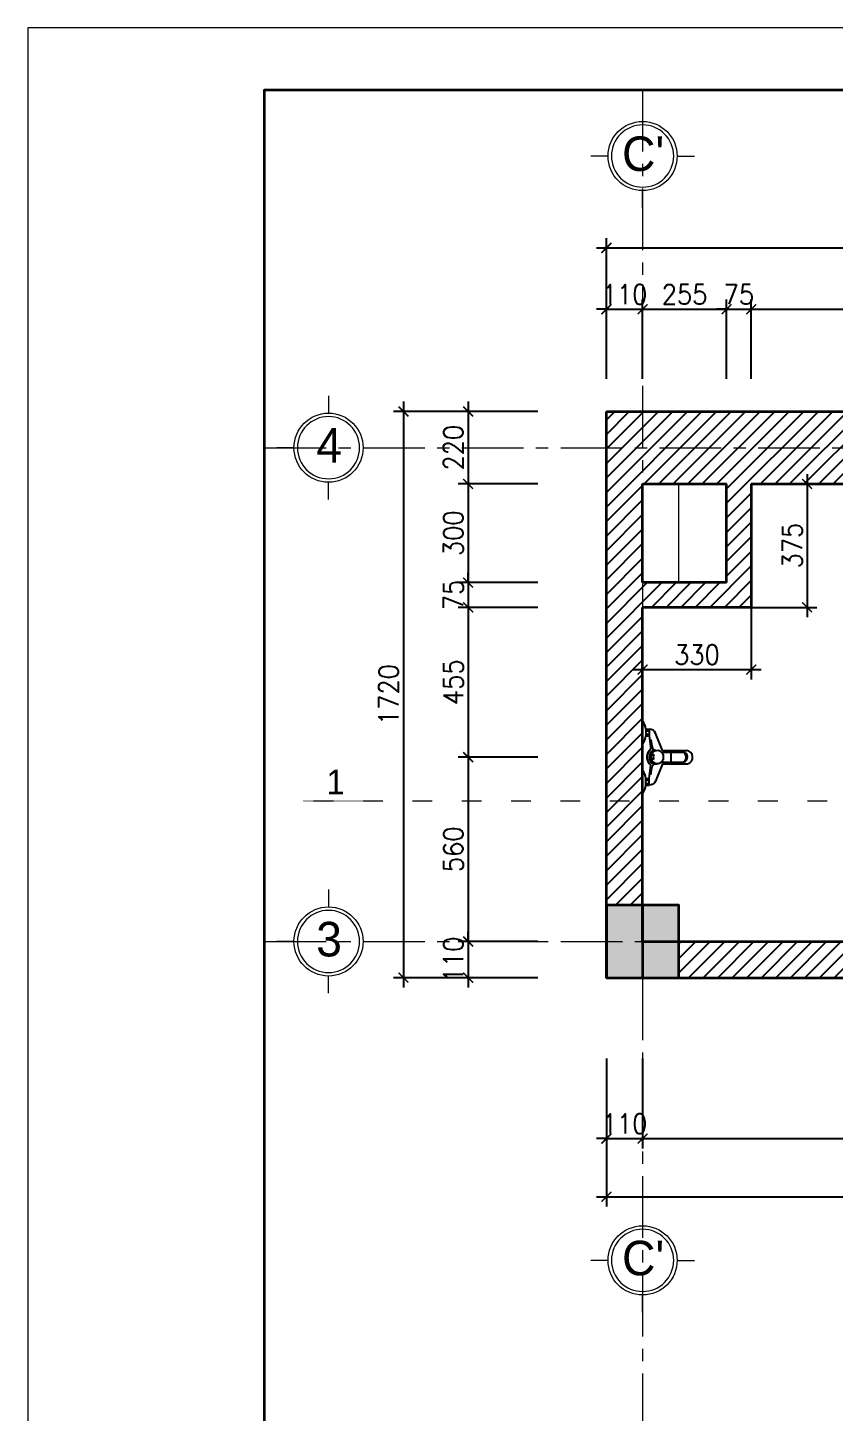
# Model space of a CAD drawing. Header units: millimetres. Extents: x -529782 to -142003, y -492574 to -273331.
# Drawn here: x -246548 to -244097, y -448529 to -444323 of the extents above; entities that cross this region are included whole.
import ezdxf
from ezdxf.enums import TextEntityAlignment as Align

# ---------------------------------------------------------------- set-up
doc = ezdxf.new("R2010")
doc.units = ezdxf.units.MM
doc.header["$LTSCALE"] = 500
doc.header["$MEASUREMENT"] = 0
doc.header["$PDMODE"] = 3
doc.linetypes.add('ACAD_ISO03W100', pattern=[30, 12, -18])
doc.linetypes.add('CENTER', pattern=[2, 1.25, -0.25, 0.25, -0.25])
doc.layers.get('0').update_dxf_attribs({"linetype": 'CONTINUOUS', "lineweight": 13})
doc.layers.get('Defpoints').update_dxf_attribs({"color": 255, "linetype": 'CONTINUOUS', "lineweight": 13})
for name, color, linetype, lineweight in [('1.cat 30', 30, 'CONTINUOUS', 35), ('1.cot', 2, 'CONTINUOUS', 35), ('2.thay 145', 145, 'CONTINUOUS', 18), ('3.manh 08', 8, 'CONTINUOUS', 9), ('7.tim 67', 67, 'CENTER', 9), ('9.text \xad white', 7, 'CONTINUOUS', 15), ('CA.dim 08', 251, 'CONTINUOUS', 13), ('CA.thay 145', 145, 'CONTINUOUS', 18), ('noithat', 15, 'CONTINUOUS', 9)]:
    doc.layers.add(name, color=color, linetype=linetype, lineweight=lineweight)
doc.layers.add('Furniture', color=155, linetype='CONTINUOUS')
doc.layers.add('HACH', color=250, linetype='CONTINUOUS')
doc.styles.add('CA.JSC1', font='')
doc.styles.get("Standard").update_dxf_attribs({"font": 'txt.shx', "width": 0.9})
doc.styles.add('VnAvantH', font='')
doc.styles.get('CA.JSC1').set_extended_font_data('.VnAvantH')
doc.styles.get('VnAvantH').set_extended_font_data('.VnAvantH')
doc.dimstyles.new('CA 30', dxfattribs={"dimscale": 0, "dimtxt": 60, "dimasz": 30, "dimexe": 30, "dimexo": 0, "dimgap": 15, "dimtad": 1, "dimdec": 0, "dimzin": 0, "dimdsep": 46, "dimtxsty": 'Standard', "dimblk": 'ARCHTICK', "dimcen": 0.09, "dimdle": 30, "dimclrd": 256, "dimclre": 256, "dimclrt": 7, "dimadec": 0, "dimazin": 0, "dimtfac": 1, "dimtdec": 0, "dimtix": 1, "dimtmove": 2, "dimatfit": 3, "dimldrblk": 'DOT', "dimfxl": 1, "dimtolj": 1, "dimtzin": 0, "dimarcsym": 0})
pattern_1 = [(45, (-73966.3286191558, -65519.82577009278), (-22.09708691207961, 22.09708691207961), [])]

# ---------------------------------------------------------------- blocks, each defined once
blk = doc.blocks.new('A$C74453D6C')
at = {"layer": 'Furniture'}
for p, q in [((90.00004055414684, 59.99998792131373), (90.00004055414684, 133.3727891468952)), ((130.0000405541468, 59.99998792131373), (130.0000405541468, 136.5645039243973)), ((95.00004055414684, 57.55009246669215), (95.00004055413956, 122.520982168644)), ((95.11470012660357, 86.01529364433372), (125.122548461306, 86.01529364433372)), ((125.0000405541468, 57.55009246669943), (125.0000405541468, 124.236653910637)), ((101.9408958789099, 62.71628759763553), (118.0591852293765, 62.71628759763553)), ((25.00004055414684, 19.99998792131373), (45.00004055414684, 19.99998792131373)), ((25.00004055414684, 9.999987921313732), (25.00004055414684, 19.99998792131373)), ((25.00004055414684, 9.999987921313732), (45.00004055414684, 9.999987921313732)), ((30.00004055414684, 9.999987921313732), (30.00004055414684, 19.99998792131373)), ((40.00004055414684, 9.999987921321008), (40.00004055415411, 19.99998792131373)), ((45.00004055415411, 19.99998792131373), (85.2706697194335, 25.17879571032245)), ((45.00004055414684, 9.999987921313732), (45.00004055415411, 19.99998792131373)), ((175.0000405541396, 19.99998792131373), (134.7294113888602, 25.17879571032245)), ((195.0000405541468, 19.99998792131373), (175.0000405541468, 19.99998792131373)), ((175.0000405541468, 9.999987921313732), (175.0000405541396, 19.99998792131373)), ((195.0000405541468, 9.999987921313732), (175.0000405541468, 9.999987921313732)), ((180.0000405541468, 9.999987921321008), (180.0000405541396, 19.99998792131373)), ((190.0000405541468, 9.999987921313732), (190.0000405541468, 19.99998792131373)), ((195.0000405541468, 9.999987921313732), (195.0000405541468, 19.99998792131373)), ((4.055413592141122e-05, -1.207867899211124e-05), (220.0000405541359, -1.207867899211124e-05))]:
    blk.add_line(p, q, dxfattribs=at)
for points in [[(90.00004055414684, 59.99998792131373), (37.30134187035947, 39.29688557474583, 0.3252642360319261), (25.00004055414684, 19.99998792131373, -1.548050645562933)], [(56.5251327026017, 25.24673331608938), (76.8877200070965, 28.10110671093571, 0.2006331427512579), (88.31913278787033, 34.88027260484523), (90.10549242389607, 43.08674152079038)], [(163.474948405692, 25.24673331608938), (143.1123611011972, 28.10110671093571, -0.2006331427512579), (131.6809483204233, 34.88027260484523), (129.8945886843976, 43.08674152079038)], [(130.0000405541468, 59.99998792131373), (182.6987392379342, 39.29688557474583, -0.3252642360319261), (195.0000405541468, 19.99998792131373, 1.548050645562933)]]:
    blk.add_lwpolyline(points, format="xyb", dxfattribs=at)
for points in [[(102.6087625633481, 31.31236402360082), (105.8239188685511, 31.31236402360082), (105.8239188685511, 34.16673741844716), (102.6087625633481, 34.16673741844716)], [(111.8968763975972, 31.31236402360082), (115.1120327028002, 31.31236402360082), (115.1120327028002, 34.16673741844716), (111.8968763975972, 34.16673741844716)]]:
    blk.add_lwpolyline(points, close=True, dxfattribs=at)
for centre, radius, start, end in [((110.2635287735393, 131.6664940844057), 20.33520094954251, 13.93751671155681, 175.1867409463144), ((110.1156574555644, 121.3571568103944), 15.1603550016278, 10.94904892019507, 175.5972039167274), ((110.443214400846, 115.6295411371539), 16.91104899025838, 30.59483760564591, 155.9514152310126), ((110.0000405541359, 44.64304854050715), 19.78867814970727, 114.0328522402732, 65.96714775972676), ((33.30998220064066, -47.02486619494448), 57.62715607375797, 98.29106195623102, 125.3117570166111), ((36.69009890763118, -47.02486619494448), 57.62715607375797, 54.68824298338892, 81.70893804376897), ((110.0000405541359, 44.27243831817032), 31.24274267596707, 217.6718688675373, 309.0224938748531), ((110.0000405541359, 44.64304854050715), 24.78867814970727, 205.4382988911245, 334.561701109831), ((110.0000405541359, 44.27243831817032), 31.24274267596707, 230.977506125147, 322.3281311324627), ((183.3099822006407, -47.02486619494448), 57.62715607375797, 98.29106195623102, 125.3117570166111), ((186.6900989076312, -47.02486619494448), 57.62715607375797, 54.68824298338892, 81.70893804376897)]:
    blk.add_arc(centre, radius, start, end, dxfattribs=at)
blk = doc.blocks.new('khung co loan')
at = {"layer": '1.cat 30'}
blk.add_lwpolyline([(1158.281703106128, -14553.47590842255), (1158.281703106128, -303.4759079545038), (20658.28170374641, -303.4759079545038), (20658.28170374641, -14553.47590842255)], close=True, dxfattribs=at)
at = {"layer": '3.manh 08'}
blk.add_lwpolyline([(0, -14850.00000048772), (21000.00000000023, -14850.00000048772), (21000.00000000023, -4.877219907939434e-07), (0, -4.877219907939434e-07)], close=True, dxfattribs=at)
blk = doc.blocks.new('A$C41BA5761')
at = {"layer": '2.thay 145'}
blk.add_lwpolyline([(839.9994073519047, 524.9998310285737, -3898660.642287513), (839.9994073521084, 525.0001542164828, 1.154242490888426e-06), (839.9994073524431, 524.9999926225864, 1.154242490888426e-06)], format="xyb", dxfattribs=at)
at = {"layer": '3.manh 08'}
for p, q in [((524.9994049160159, 1050.000159478077), (524.9994049160159, 875.0001713204256)), ((174.9994048396911, 525.0001523148676), (-0.000583361616008915, 525.0001523148676)), ((874.9994049923262, 525.0001523148676), (1049.999393193633, 525.0001523148676)), ((524.9994049160159, 0.0001831847475841641), (524.9994049160159, 175.000171342399))]:
    blk.add_line(p, q, dxfattribs=at)
blk.add_arc((524.9994049160159, 525.0001713313977), 349.9999999890093, 359.9999968883953, 359.9999381014106, dxfattribs=at)
blk = doc.blocks.new('_ArchTick')
at = {"color": 1, "linetype": 'ByBlock', "const_width": 0.150000081}
blk.add_lwpolyline([(-0.5000002699998731, -0.5000002699998731), (0.5000002699998731, 0.5000002699998731)], dxfattribs=at)
blk = doc.blocks.new('*D678')
at = {"layer": 'CA.dim 08', "lineweight": -2, "transparency": 16777216}
for p, q in [((-244789.7731359588, -445178.4578461078), (-244819.7731359588, -445178.4578461078)), ((-244789.7731359588, -445389.4751542008), (-244789.7731359588, -445148.4578461078)), ((-244789.7731359588, -445178.4578461078), (-244679.7731359588, -445178.4578461078)), ((-244679.7731359588, -445389.4751542008), (-244679.7731359588, -445148.4578461078)), ((-244679.7731359588, -445178.4578461078), (-244649.7731359588, -445178.4578461078))]:
    blk.add_line(p, q, dxfattribs=at)
at = {"layer": 'Defpoints', "color": 0, "transparency": 16777216}
for p in [(-244679.7731359588, -445178.4578461078), (-244789.7731359588, -445389.4751542008), (-244679.7731359588, -445389.4751542008)]:
    blk.add_point(p, dxfattribs=at)
at = {"layer": 'CA.dim 08', "lineweight": -2, "transparency": 16777216, "xscale": 30, "yscale": 30, "zscale": 30}
blk.add_blockref('_ArchTick', (-244789.7731359588, -445178.4578461078), dxfattribs=at)
at = {"layer": 'CA.dim 08', "lineweight": -2, "transparency": 16777216, "xscale": 30, "yscale": 30, "zscale": 30, "rotation": 180}
blk.add_blockref('_ArchTick', (-244679.7731359588, -445178.4578461078), dxfattribs=at)
at = {"layer": 'CA.dim 08', "color": 7, "transparency": 16777216, "insert": (-244734.7731359588, -445133.4578461078), "char_height": 60, "attachment_point": 5}
blk.add_mtext('\\A1;110', dxfattribs=at)
blk = doc.blocks.new('_DOT')
at = {"color": 1, "linetype": 'ByBlock'}
blk.add_line((-0.5, 0), (-1, 0), dxfattribs=at)
at = {"color": 1, "linetype": 'ByBlock', "const_width": 0.5}
blk.add_lwpolyline([(-0.25, 0, 1), (0.25, 0, 1)], format="xyb", close=True, dxfattribs=at)
blk = doc.blocks.new('*D679')
at = {"layer": 'CA.dim 08', "lineweight": -2, "transparency": 16777216}
for p, q in [((-244709.7731359588, -445178.4578461078), (-244394.7731359588, -445178.4578461078)), ((-244679.7731359588, -445389.4751542008), (-244679.7731359588, -445148.4578461078)), ((-244424.7731359588, -445389.4751542008), (-244424.7731359588, -445148.4578461078))]:
    blk.add_line(p, q, dxfattribs=at)
at = {"layer": 'Defpoints', "color": 0, "transparency": 16777216}
for p in [(-244424.7731359588, -445178.4578461078), (-244679.7731359588, -445389.4751542008), (-244424.7731359588, -445389.4751542008)]:
    blk.add_point(p, dxfattribs=at)
at = {"layer": 'CA.dim 08', "lineweight": -2, "transparency": 16777216, "xscale": 30, "yscale": 30, "zscale": 30, "rotation": 180}
blk.add_blockref('_ArchTick', (-244679.7731359588, -445178.4578461078), dxfattribs=at)
at = {"layer": 'CA.dim 08', "lineweight": -2, "transparency": 16777216, "xscale": 30, "yscale": 30, "zscale": 30}
blk.add_blockref('_ArchTick', (-244424.7731359588, -445178.4578461078), dxfattribs=at)
at = {"layer": 'CA.dim 08', "color": 7, "transparency": 16777216, "insert": (-244552.2731359588, -445133.4578461078), "char_height": 60, "attachment_point": 5}
blk.add_mtext('\\A1;255', dxfattribs=at)
blk = doc.blocks.new('*D680')
at = {"layer": 'CA.dim 08', "lineweight": -2, "transparency": 16777216}
for p, q in [((-244424.7731359588, -445178.4578461078), (-244454.7731359588, -445178.4578461078)), ((-244424.7731359588, -445389.4751542008), (-244424.7731359588, -445148.4578461078)), ((-244424.7731359588, -445178.4578461078), (-244349.7731359588, -445178.4578461078)), ((-244349.7731359588, -445389.4751542008), (-244349.7731359588, -445148.4578461078)), ((-244349.7731359588, -445178.4578461078), (-244319.7731359588, -445178.4578461078))]:
    blk.add_line(p, q, dxfattribs=at)
at = {"layer": 'Defpoints', "color": 0, "transparency": 16777216}
for p in [(-244349.7731359588, -445178.4578461078), (-244424.7731359588, -445389.4751542008), (-244349.7731359588, -445389.4751542008)]:
    blk.add_point(p, dxfattribs=at)
at = {"layer": 'CA.dim 08', "lineweight": -2, "transparency": 16777216, "xscale": 30, "yscale": 30, "zscale": 30}
blk.add_blockref('_ArchTick', (-244424.7731359588, -445178.4578461078), dxfattribs=at)
at = {"layer": 'CA.dim 08', "lineweight": -2, "transparency": 16777216, "xscale": 30, "yscale": 30, "zscale": 30, "rotation": 180}
blk.add_blockref('_ArchTick', (-244349.7731359588, -445178.4578461078), dxfattribs=at)
at = {"layer": 'CA.dim 08', "color": 7, "transparency": 16777216, "insert": (-244387.2731359588, -445133.4578461078), "char_height": 60, "attachment_point": 5}
blk.add_mtext('\\A1;75', dxfattribs=at)
blk = doc.blocks.new('*D681')
at = {"layer": 'CA.dim 08', "lineweight": -2, "transparency": 16777216}
for p, q in [((-244379.7731359588, -445178.4578461078), (-243549.7731359588, -445178.4578461078)), ((-244349.7731359588, -445389.4751542008), (-244349.7731359588, -445148.4578461078)), ((-243579.7731359588, -445389.4751542008), (-243579.7731359588, -445148.4578461078))]:
    blk.add_line(p, q, dxfattribs=at)
at = {"layer": 'Defpoints', "color": 0, "transparency": 16777216}
for p in [(-243579.7731359588, -445178.4578461078), (-244349.7731359588, -445389.4751542008), (-243579.7731359588, -445389.4751542008)]:
    blk.add_point(p, dxfattribs=at)
at = {"layer": 'CA.dim 08', "lineweight": -2, "transparency": 16777216, "xscale": 30, "yscale": 30, "zscale": 30, "rotation": 180}
blk.add_blockref('_ArchTick', (-244349.7731359588, -445178.4578461078), dxfattribs=at)
at = {"layer": 'CA.dim 08', "lineweight": -2, "transparency": 16777216, "xscale": 30, "yscale": 30, "zscale": 30}
blk.add_blockref('_ArchTick', (-243579.7731359588, -445178.4578461078), dxfattribs=at)
at = {"layer": 'CA.dim 08', "color": 7, "transparency": 16777216, "insert": (-243964.7731359588, -445133.4578461078), "char_height": 60, "attachment_point": 5}
blk.add_mtext('\\A1;770', dxfattribs=at)
blk = doc.blocks.new('*D687')
at = {"layer": 'CA.dim 08', "lineweight": -2, "transparency": 16777216}
for p, q in [((-245209.8682476968, -445459.0425748248), (-245209.8682476968, -445739.0425748248)), ((-244998.4958265357, -445489.0425748248), (-245239.8682476968, -445489.0425748248)), ((-244998.4958265357, -445709.0425748248), (-245239.8682476968, -445709.0425748248))]:
    blk.add_line(p, q, dxfattribs=at)
at = {"layer": 'Defpoints', "color": 0, "transparency": 16777216}
for p in [(-244998.4958265357, -445489.0425748248), (-245209.8682476968, -445709.0425748248), (-244998.4958265357, -445709.0425748248)]:
    blk.add_point(p, dxfattribs=at)
at = {"layer": 'CA.dim 08', "lineweight": -2, "transparency": 16777216, "xscale": 30, "yscale": 30, "zscale": 30}
for p, rotation in [((-245209.8682476968, -445489.0425748248), 90), ((-245209.8682476968, -445709.0425748248), 270)]:
    blk.add_blockref('_ArchTick', p, dxfattribs=dict(at, rotation=rotation))
at = {"layer": 'CA.dim 08', "color": 7, "transparency": 16777216, "insert": (-245254.8682476968, -445599.0425748246), "char_height": 60, "attachment_point": 5, "rotation": 90}
blk.add_mtext('\\A1;220', dxfattribs=at)
blk = doc.blocks.new('*D688')
at = {"layer": 'CA.dim 08', "lineweight": -2, "transparency": 16777216}
for p, q in [((-245209.8682476968, -445679.0425748248), (-245209.8682476968, -446039.0425748248)), ((-244998.4958265357, -445709.0425748248), (-245239.8682476968, -445709.0425748248)), ((-244998.4958265357, -446009.0425748248), (-245239.8682476968, -446009.0425748248))]:
    blk.add_line(p, q, dxfattribs=at)
at = {"layer": 'Defpoints', "color": 0, "transparency": 16777216}
for p in [(-244998.4958265357, -445709.0425748248), (-245209.8682476968, -446009.0425748248), (-244998.4958265357, -446009.0425748248)]:
    blk.add_point(p, dxfattribs=at)
at = {"layer": 'CA.dim 08', "lineweight": -2, "transparency": 16777216, "xscale": 30, "yscale": 30, "zscale": 30}
for p, rotation in [((-245209.8682476968, -445709.0425748248), 90), ((-245209.8682476968, -446009.0425748248), 270)]:
    blk.add_blockref('_ArchTick', p, dxfattribs=dict(at, rotation=rotation))
at = {"layer": 'CA.dim 08', "color": 7, "transparency": 16777216, "insert": (-245254.8682476968, -445859.0425748246), "char_height": 60, "attachment_point": 5, "rotation": 90}
blk.add_mtext('\\A1;300', dxfattribs=at)
blk = doc.blocks.new('*D689')
at = {"layer": 'CA.dim 08', "lineweight": -2, "transparency": 16777216}
for p, q in [((-245209.8682476968, -446009.0425748248), (-245209.8682476968, -445979.0425748248)), ((-244998.4958265357, -446009.0425748248), (-245239.8682476968, -446009.0425748248)), ((-245209.8682476968, -446009.0425748248), (-245209.8682476968, -446084.0425748248)), ((-244998.4958265357, -446084.0425748248), (-245239.8682476968, -446084.0425748248)), ((-245209.8682476968, -446084.0425748248), (-245209.8682476968, -446114.0425748248))]:
    blk.add_line(p, q, dxfattribs=at)
at = {"layer": 'Defpoints', "color": 0, "transparency": 16777216}
for p in [(-244998.4958265357, -446009.0425748248), (-245209.8682476968, -446084.0425748248), (-244998.4958265357, -446084.0425748248)]:
    blk.add_point(p, dxfattribs=at)
at = {"layer": 'CA.dim 08', "lineweight": -2, "transparency": 16777216, "xscale": 30, "yscale": 30, "zscale": 30}
for p, rotation in [((-245209.8682476968, -446009.0425748248), 270), ((-245209.8682476968, -446084.0425748248), 90)]:
    blk.add_blockref('_ArchTick', p, dxfattribs=dict(at, rotation=rotation))
at = {"layer": 'CA.dim 08', "color": 7, "transparency": 16777216, "insert": (-245254.8682476968, -446046.5425748246), "char_height": 60, "attachment_point": 5, "rotation": 90}
blk.add_mtext('\\A1;75', dxfattribs=at)
blk = doc.blocks.new('*D690')
at = {"layer": 'CA.dim 08', "lineweight": -2, "transparency": 16777216}
for p, q in [((-245209.8682476968, -446054.0425748248), (-245209.8682476968, -446569.0425748255)), ((-244998.4958265357, -446084.0425748248), (-245239.8682476968, -446084.0425748248)), ((-244998.4958265357, -446539.0425748255), (-245239.8682476968, -446539.0425748255))]:
    blk.add_line(p, q, dxfattribs=at)
at = {"layer": 'Defpoints', "color": 0, "transparency": 16777216}
for p in [(-244998.4958265357, -446084.0425748248), (-245209.8682476968, -446539.0425748255), (-244998.4958265357, -446539.0425748255)]:
    blk.add_point(p, dxfattribs=at)
at = {"layer": 'CA.dim 08', "lineweight": -2, "transparency": 16777216, "xscale": 30, "yscale": 30, "zscale": 30}
for p, rotation in [((-245209.8682476968, -446084.0425748248), 90), ((-245209.8682476968, -446539.0425748255), 270)]:
    blk.add_blockref('_ArchTick', p, dxfattribs=dict(at, rotation=rotation))
at = {"layer": 'CA.dim 08', "color": 7, "transparency": 16777216, "insert": (-245254.8682476968, -446311.5425748249), "char_height": 60, "attachment_point": 5, "rotation": 90}
blk.add_mtext('\\A1;455', dxfattribs=at)
blk = doc.blocks.new('*D691')
at = {"layer": 'CA.dim 08', "lineweight": -2, "transparency": 16777216}
for p, q in [((-245209.8682476968, -446509.0425748255), (-245209.8682476968, -447129.0425748248)), ((-244998.4958265357, -446539.0425748255), (-245239.8682476968, -446539.0425748255)), ((-244998.4958265357, -447099.0425748248), (-245239.8682476968, -447099.0425748248))]:
    blk.add_line(p, q, dxfattribs=at)
at = {"layer": 'Defpoints', "color": 0, "transparency": 16777216}
for p in [(-244998.4958265357, -446539.0425748255), (-245209.8682476968, -447099.0425748248), (-244998.4958265357, -447099.0425748248)]:
    blk.add_point(p, dxfattribs=at)
at = {"layer": 'CA.dim 08', "lineweight": -2, "transparency": 16777216, "xscale": 30, "yscale": 30, "zscale": 30}
for p, rotation in [((-245209.8682476968, -446539.0425748255), 90), ((-245209.8682476968, -447099.0425748248), 270)]:
    blk.add_blockref('_ArchTick', p, dxfattribs=dict(at, rotation=rotation))
at = {"layer": 'CA.dim 08', "color": 7, "transparency": 16777216, "insert": (-245254.8682476968, -446819.0425748249), "char_height": 60, "attachment_point": 5, "rotation": 90}
blk.add_mtext('\\A1;560', dxfattribs=at)
blk = doc.blocks.new('*D692')
at = {"layer": 'CA.dim 08', "lineweight": -2, "transparency": 16777216}
for p, q in [((-245209.8682476968, -447099.0425748248), (-245209.8682476968, -447069.0425748248)), ((-244998.4958265357, -447099.0425748248), (-245239.8682476968, -447099.0425748248)), ((-245209.8682476968, -447099.0425748248), (-245209.8682476968, -447209.0425748248)), ((-244998.4958265357, -447209.0425748248), (-245239.8682476968, -447209.0425748248)), ((-245209.8682476968, -447209.0425748248), (-245209.8682476968, -447239.0425748248))]:
    blk.add_line(p, q, dxfattribs=at)
at = {"layer": 'Defpoints', "color": 0, "transparency": 16777216}
for p in [(-244998.4958265357, -447099.0425748248), (-245209.8682476968, -447209.0425748248), (-244998.4958265357, -447209.0425748248)]:
    blk.add_point(p, dxfattribs=at)
at = {"layer": 'CA.dim 08', "lineweight": -2, "transparency": 16777216, "xscale": 30, "yscale": 30, "zscale": 30}
for p, rotation in [((-245209.8682476968, -447099.0425748248), 270), ((-245209.8682476968, -447209.0425748248), 90)]:
    blk.add_blockref('_ArchTick', p, dxfattribs=dict(at, rotation=rotation))
at = {"layer": 'CA.dim 08', "color": 7, "transparency": 16777216, "insert": (-245254.8682476968, -447154.0425748246), "char_height": 60, "attachment_point": 5, "rotation": 90}
blk.add_mtext('\\A1;110', dxfattribs=at)
blk = doc.blocks.new('*D693')
at = {"layer": 'CA.dim 08', "lineweight": -2, "transparency": 16777216}
for p, q in [((-245406.4147832916, -445459.0425748248), (-245406.4147832916, -447239.0425748248)), ((-244998.4958265357, -445489.0425748248), (-245436.4147832916, -445489.0425748248)), ((-244998.4958265357, -447209.0425748248), (-245436.4147832916, -447209.0425748248))]:
    blk.add_line(p, q, dxfattribs=at)
at = {"layer": 'Defpoints', "color": 0, "transparency": 16777216}
for p in [(-244998.4958265357, -445489.0425748248), (-245406.4147832916, -447209.0425748248), (-244998.4958265357, -447209.0425748248)]:
    blk.add_point(p, dxfattribs=at)
at = {"layer": 'CA.dim 08', "lineweight": -2, "transparency": 16777216, "xscale": 30, "yscale": 30, "zscale": 30}
for p, rotation in [((-245406.4147832916, -445489.0425748248), 90), ((-245406.4147832916, -447209.0425748248), 270)]:
    blk.add_blockref('_ArchTick', p, dxfattribs=dict(at, rotation=rotation))
at = {"layer": 'CA.dim 08', "color": 7, "transparency": 16777216, "insert": (-245451.4147832917, -446349.0425748246), "char_height": 60, "attachment_point": 5, "rotation": 90}
blk.add_mtext('\\A1;1720', dxfattribs=at)
blk = doc.blocks.new('*D694')
at = {"layer": 'CA.dim 08', "lineweight": -2, "transparency": 16777216}
for p, q in [((-244789.7731359588, -447455.0453740696), (-244789.7731359588, -447727.7751156164)), ((-244679.7731359588, -447455.0453740696), (-244679.7731359588, -447727.7751156164)), ((-244789.7731359588, -447697.7751156164), (-244819.7731359588, -447697.7751156164)), ((-244789.7731359588, -447697.7751156164), (-244679.7731359588, -447697.7751156164)), ((-244679.7731359588, -447697.7751156164), (-244649.7731359588, -447697.7751156164))]:
    blk.add_line(p, q, dxfattribs=at)
at = {"layer": 'Defpoints', "color": 0, "transparency": 16777216}
for p in [(-244789.7731359588, -447455.0453740696), (-244679.7731359588, -447455.0453740696), (-244679.7731359588, -447697.7751156164)]:
    blk.add_point(p, dxfattribs=at)
at = {"layer": 'CA.dim 08', "lineweight": -2, "transparency": 16777216, "xscale": 30, "yscale": 30, "zscale": 30}
blk.add_blockref('_ArchTick', (-244789.7731359588, -447697.7751156164), dxfattribs=at)
at = {"layer": 'CA.dim 08', "lineweight": -2, "transparency": 16777216, "xscale": 30, "yscale": 30, "zscale": 30, "rotation": 180}
blk.add_blockref('_ArchTick', (-244679.7731359588, -447697.7751156164), dxfattribs=at)
at = {"layer": 'CA.dim 08', "color": 7, "transparency": 16777216, "insert": (-244734.7731359588, -447652.7751156164), "char_height": 60, "attachment_point": 5}
blk.add_mtext('\\A1;110', dxfattribs=at)
blk = doc.blocks.new('*D695')
at = {"layer": 'CA.dim 08', "lineweight": -2, "transparency": 16777216}
for p, q in [((-244679.7731359588, -447455.0453740696), (-244679.7731359588, -447727.7751156164)), ((-242559.7731359588, -447455.0453740696), (-242559.7731359588, -447727.7751156164)), ((-244709.7731359588, -447697.7751156164), (-242529.7731359588, -447697.7751156164))]:
    blk.add_line(p, q, dxfattribs=at)
at = {"layer": 'Defpoints', "color": 0, "transparency": 16777216}
for p in [(-244679.7731359588, -447455.0453740696), (-242559.7731359588, -447455.0453740696), (-242559.7731359588, -447697.7751156164)]:
    blk.add_point(p, dxfattribs=at)
at = {"layer": 'CA.dim 08', "lineweight": -2, "transparency": 16777216, "xscale": 30, "yscale": 30, "zscale": 30, "rotation": 180}
blk.add_blockref('_ArchTick', (-244679.7731359588, -447697.7751156164), dxfattribs=at)
at = {"layer": 'CA.dim 08', "lineweight": -2, "transparency": 16777216, "xscale": 30, "yscale": 30, "zscale": 30}
blk.add_blockref('_ArchTick', (-242559.7731359588, -447697.7751156164), dxfattribs=at)
at = {"layer": 'CA.dim 08', "color": 7, "transparency": 16777216, "insert": (-243619.7731359588, -447652.7751156164), "char_height": 60, "attachment_point": 5}
blk.add_mtext('\\A1;2120', dxfattribs=at)
blk = doc.blocks.new('*D699')
at = {"layer": 'CA.dim 08', "lineweight": -2, "transparency": 16777216}
for p, q in [((-244789.7731359588, -447492.9475071878), (-244789.7731359588, -447904.4014372698)), ((-241589.7731359588, -447492.9475071878), (-241589.7731359588, -447904.4014372698)), ((-244819.7731359588, -447874.4014372698), (-241559.7731359588, -447874.4014372698))]:
    blk.add_line(p, q, dxfattribs=at)
at = {"layer": 'Defpoints', "color": 0, "transparency": 16777216}
for p in [(-244789.7731359588, -447492.9475071878), (-241589.7731359588, -447492.9475071878), (-241589.7731359588, -447874.4014372698)]:
    blk.add_point(p, dxfattribs=at)
at = {"layer": 'CA.dim 08', "lineweight": -2, "transparency": 16777216, "xscale": 30, "yscale": 30, "zscale": 30, "rotation": 180}
blk.add_blockref('_ArchTick', (-244789.7731359588, -447874.4014372698), dxfattribs=at)
at = {"layer": 'CA.dim 08', "lineweight": -2, "transparency": 16777216, "xscale": 30, "yscale": 30, "zscale": 30}
blk.add_blockref('_ArchTick', (-241589.7731359588, -447874.4014372698), dxfattribs=at)
at = {"layer": 'CA.dim 08', "color": 7, "transparency": 16777216, "insert": (-243189.7731359588, -447829.4014372698), "char_height": 60, "attachment_point": 5}
blk.add_mtext('\\A1;3200', dxfattribs=at)
blk = doc.blocks.new('*D700')
at = {"layer": 'CA.dim 08', "lineweight": -2, "transparency": 16777216}
for p, q in [((-244789.7731359588, -445349.4602494055), (-244789.7731359588, -444962.0654959329)), ((-241589.7731359588, -445349.4602494055), (-241589.7731359588, -444962.0654959329)), ((-244819.7731359588, -444992.0654959329), (-241559.7731359588, -444992.0654959329))]:
    blk.add_line(p, q, dxfattribs=at)
at = {"layer": 'Defpoints', "color": 0, "transparency": 16777216}
for p in [(-241589.7731359588, -444992.0654959329), (-244789.7731359588, -445349.4602494055), (-241589.7731359588, -445349.4602494055)]:
    blk.add_point(p, dxfattribs=at)
at = {"layer": 'CA.dim 08', "lineweight": -2, "transparency": 16777216, "xscale": 30, "yscale": 30, "zscale": 30, "rotation": 180}
blk.add_blockref('_ArchTick', (-244789.7731359588, -444992.0654959329), dxfattribs=at)
at = {"layer": 'CA.dim 08', "lineweight": -2, "transparency": 16777216, "xscale": 30, "yscale": 30, "zscale": 30}
blk.add_blockref('_ArchTick', (-241589.7731359588, -444992.0654959329), dxfattribs=at)
at = {"layer": 'CA.dim 08', "color": 7, "transparency": 16777216, "insert": (-243189.7731359588, -444947.0654959329), "char_height": 60, "attachment_point": 5}
blk.add_mtext('\\A1;3200', dxfattribs=at)
blk = doc.blocks.new('*D708')
at = {"layer": 'CA.dim 08', "lineweight": -2, "transparency": 16777216}
for p, q in [((-244679.7731359588, -446084.0425748245), (-244679.7731359588, -446302.907469584)), ((-244349.7731359588, -446084.0425748245), (-244349.7731359588, -446302.907469584)), ((-244709.7731359588, -446272.907469584), (-244319.7731359588, -446272.907469584))]:
    blk.add_line(p, q, dxfattribs=at)
at = {"layer": 'Defpoints', "color": 0, "transparency": 16777216}
for p in [(-244679.7731359588, -446084.0425748245), (-244349.7731359588, -446084.0425748245), (-244349.7731359588, -446272.907469584)]:
    blk.add_point(p, dxfattribs=at)
at = {"layer": 'CA.dim 08', "lineweight": -2, "transparency": 16777216, "xscale": 30, "yscale": 30, "zscale": 30, "rotation": 180}
blk.add_blockref('_ArchTick', (-244679.7731359588, -446272.907469584), dxfattribs=at)
at = {"layer": 'CA.dim 08', "lineweight": -2, "transparency": 16777216, "xscale": 30, "yscale": 30, "zscale": 30}
blk.add_blockref('_ArchTick', (-244349.7731359588, -446272.907469584), dxfattribs=at)
at = {"layer": 'CA.dim 08', "color": 7, "transparency": 16777216, "insert": (-244514.7731359588, -446227.907469584), "char_height": 60, "attachment_point": 5}
blk.add_mtext('\\A1;330', dxfattribs=at)
blk = doc.blocks.new('*D709')
at = {"layer": 'CA.dim 08', "lineweight": -2, "transparency": 16777216}
for p, q in [((-244180.0442987018, -445679.0425748248), (-244180.0442987018, -446114.0425748248)), ((-244349.7731359589, -445709.0425748248), (-244150.0442987018, -445709.0425748248)), ((-244349.7731359589, -446084.0425748248), (-244150.0442987018, -446084.0425748248))]:
    blk.add_line(p, q, dxfattribs=at)
at = {"layer": 'Defpoints', "color": 0, "transparency": 16777216}
for p in [(-244349.7731359589, -445709.0425748248), (-244349.7731359589, -446084.0425748248), (-244180.0442987018, -446084.0425748248)]:
    blk.add_point(p, dxfattribs=at)
at = {"layer": 'CA.dim 08', "lineweight": -2, "transparency": 16777216, "xscale": 30, "yscale": 30, "zscale": 30}
for p, rotation in [((-244180.0442987018, -445709.0425748248), 90), ((-244180.0442987018, -446084.0425748248), 270)]:
    blk.add_blockref('_ArchTick', p, dxfattribs=dict(at, rotation=rotation))
at = {"layer": 'CA.dim 08', "color": 7, "transparency": 16777216, "insert": (-244225.0442987019, -445896.5425748246), "char_height": 60, "attachment_point": 5, "rotation": 90}
blk.add_mtext('\\A1;375', dxfattribs=at)

msp = doc.modelspace()

# ---------------------------------------------------------------- hatches: boundary and pattern name
at = {"layer": '1.cot'}
msp.add_hatch(color=256, dxfattribs=at).paths.add_polyline_path([(-244789.7731359588, -446989.0425748252), (-244789.7731359588, -447209.0425748252), (-244569.7731359588, -447209.0425748252), (-244569.7731359588, -446989.0425748252)])
at = {"layer": 'HACH'}
h = msp.add_hatch(dxfattribs=at)
h.set_pattern_fill('ANSI31', color=256, scale=250, style=0)
h.set_pattern_definition(pattern_1)
h.paths.add_polyline_path([(-244789.7731359588, -445489.0425748245), (-244789.7731359588, -446989.0425748252), (-244679.7731359588, -446989.0425748253), (-244679.7731359588, -446084.0425748245), (-244349.7731359588, -446084.0425748244), (-244349.7731359588, -445709.0425748245), (-241809.7731359589, -445709.0425748243), (-241809.7731359589, -445489.0425748245)])
h.paths.add_polyline_path([(-244424.7731359588, -445709.0425748245), (-244679.7731359588, -445709.0425748245), (-244679.7731359588, -446009.0425748245), (-244424.7731359588, -446009.0425748245)], flags=17)
h = msp.add_hatch(dxfattribs=at)
h.set_pattern_fill('ANSI31', color=256, scale=250, style=0)
h.set_pattern_definition(pattern_1)
h.paths.add_polyline_path([(-244569.7731359588, -447099.0425748245), (-244569.7731359588, -447209.0425748246), (-242559.7731359588, -447209.0425748245), (-242559.7731359588, -447099.0425748245)])

# ---------------------------------------------------------------- linework, layer by layer
at = {"layer": '1.cat 30'}
for p, q in [((-244789.7731359588, -445489.0425748245), (-241499.7731359588, -445489.0425748245)), ((-244789.7731359588, -447209.0425748245), (-244789.7731359588, -445489.0425748245)), ((-244679.7731359588, -445709.0425748245), (-244424.7731359588, -445709.0425748245)), ((-244679.7731359588, -446009.0425748245), (-244679.7731359588, -445709.0425748245)), ((-244424.7731359588, -446009.0425748245), (-244424.7731359588, -445709.0425748245)), ((-244349.7731359588, -445709.0425748245), (-241809.7731359589, -445709.0425748243)), ((-244424.7731359588, -446009.0425748245), (-244679.7731359588, -446009.0425748245)), ((-244679.7731359588, -447099.0425748245), (-244679.7731359588, -446084.0425748245)), ((-244679.7731359588, -446989.0425748252), (-244679.7731359588, -447209.0425748252)), ((-244679.7731359588, -447099.0425748245), (-242559.7731359588, -447099.0425748245)), ((-244569.7731359588, -447209.0425748245), (-242559.7731359588, -447209.0425748245))]:
    msp.add_line(p, q, dxfattribs=at)
msp.add_lwpolyline([(-244349.7731359588, -445709.0425748245), (-244349.7731359588, -446084.0425748245), (-244679.7731359588, -446084.0425748245)], dxfattribs=at)
at = {"layer": '1.cat 30', "const_width": 1.5}
msp.add_lwpolyline([(-245711.7377087649, -446672.1795999637), (-245710.2377087649, -446672.1795999637), (-245708.7377087649, -446672.1795999637), (-245527.1044490626, -446672.1795999637)], dxfattribs=at)
at = {"layer": '1.cot'}
msp.add_lwpolyline([(-244569.7731359588, -447209.0425748252), (-244569.7731359588, -446989.0425748252), (-244789.7731359588, -446989.0425748252), (-244789.7731359588, -447209.0425748252)], close=True, dxfattribs=at)
at = {"layer": '2.thay 145', "color": 1, "linetype": 'ACAD_ISO03W100', "ltscale": 0.01}
msp.add_line((-245679.2216896319, -446672.1795999637), (-235396.4482239224, -446672.1795999637), dxfattribs=at)
at = {"layer": '7.tim 67', "ltscale": 0.3}
for p, q in [((-244679.7731359588, -444511.6063065612), (-244679.7731359588, -453360.3197307412)), ((-245828.7154108296, -445599.0425748245), (-235185.5452952606, -445599.0425748245)), ((-245828.7154108296, -447099.0425748245), (-235185.5452952606, -447099.0425748245))]:
    msp.add_line(p, q, dxfattribs=at)
at = {"layer": 'CA.thay 145'}
for p, q in [((-244569.7731359588, -446009.0425748245), (-244569.7731359588, -445709.0425748245)), ((-244424.7731359588, -445709.0425748245), (-244424.7731359588, -446009.0425748245))]:
    msp.add_line(p, q, dxfattribs=at)

# ---------------------------------------------------------------- block references
at = {"layer": '2.thay 145'}
for name, p, xscale, yscale, zscale in [('khung co loan', (-246547.9647339482, -444323.159194944), 0.6209623455069959, 0.6209623455069959, 0.6209623455069959), ('A$C41BA5761', (-244837.2729574275, -444870.5381592168), 0.2999999999883585, 0.2999999999883585, 0.2999999999883585), ('A$C41BA5761', (-245791.4926701282, -445756.5426205129), 0.2999999999883585, 0.2999999999883585, 0.2999999999883585), ('A$C41BA5761', (-245791.4926701282, -447256.5426205129), 0.2999999999883585, 0.2999999999883585, 0.2999999999883585), ('A$C41BA5761', (-244837.2729574275, -448225.3002382545), 0.2999999999883585, 0.2999999999883585, 0.2999999999883585)]:
    msp.add_blockref(name, p, dxfattribs=dict(at, xscale=xscale, yscale=yscale, zscale=zscale))
at = {"layer": 'noithat', "color": 251, "rotation": 270}
msp.add_blockref('A$C74453D6C', (-244679.7731238801, -446429.0425342711), dxfattribs=at)

# ---------------------------------------------------------------- texts
at = {"layer": '9.text \xad white', "style": 'CA.JSC1'}
for s, p in [("c'", (-244678.1229460391, -444705.9881460888)), ('4', (-245632.3426587398, -445591.9926073849)), ('3', (-245632.3426587398, -447091.9926073849)), ("c'", (-244678.1229460391, -448060.7502251265))]:
    msp.add_text(s, height=104.9999929200395, dxfattribs=at).set_placement(p, align=Align.MIDDLE)
at = {"layer": '9.text \xad white', "style": 'VnAvantH'}
msp.add_text('1', height=74.99999999967304, dxfattribs=at).set_placement((-245640.5723493422, -446652.2499605324))

# ---------------------------------------------------------------- dimensions: what is measured, and where the dimension line sits
at = {"layer": 'CA.dim 08'}
for base, p1, p2, picture, middle in [((-241589.7731359588, -444992.0654959329), (-244789.7731359588, -445349.4602494055), (-241589.7731359588, -445349.4602494055), '*D700', (-243189.7731359588, -444947.0654959329)), ((-244679.7731359588, -445178.4578461078), (-244789.7731359588, -445389.4751542008), (-244679.7731359588, -445389.4751542008), '*D678', (-244734.7731359588, -445133.4578461078)), ((-244424.7731359588, -445178.4578461078), (-244679.7731359588, -445389.4751542008), (-244424.7731359588, -445389.4751542008), '*D679', (-244552.2731359588, -445133.4578461078)), ((-244349.7731359588, -445178.4578461078), (-244424.7731359588, -445389.4751542008), (-244349.7731359588, -445389.4751542008), '*D680', (-244387.2731359588, -445133.4578461078)), ((-243579.7731359588, -445178.4578461078), (-244349.7731359588, -445389.4751542008), (-243579.7731359588, -445389.4751542008), '*D681', (-243964.7731359588, -445133.4578461078)), ((-244349.7731359588, -446272.907469584), (-244679.7731359588, -446084.0425748245), (-244349.7731359588, -446084.0425748245), '*D708', (-244514.7731359588, -446227.907469584)), ((-244679.7731359588, -447697.7751156164), (-244789.7731359588, -447455.0453740696), (-244679.7731359588, -447455.0453740696), '*D694', (-244734.7731359588, -447652.7751156164)), ((-242559.7731359588, -447697.7751156164), (-244679.7731359588, -447455.0453740696), (-242559.7731359588, -447455.0453740696), '*D695', (-243619.7731359588, -447652.7751156164)), ((-241589.7731359588, -447874.4014372698), (-244789.7731359588, -447492.9475071878), (-241589.7731359588, -447492.9475071878), '*D699', (-243189.7731359588, -447829.4014372698))]:
    dim = msp.add_linear_dim(base=base, p1=p1, p2=p2, dimstyle='CA 30', override={"dimscale": 1}, dxfattribs=at)
    dim.commit()
    dim.dimension.update_dxf_attribs({"geometry": picture, "text_midpoint": middle})
for base, p1, p2, picture, middle in [((-245406.4147832916, -447209.0425748248), (-244998.4958265356, -445489.0425748245), (-244998.4958265356, -447209.0425748245), '*D693', (-245451.4147832917, -446349.0425748246)), ((-245209.8682476968, -445709.0425748248), (-244998.4958265356, -445489.0425748245), (-244998.4958265356, -445709.0425748245), '*D687', (-245254.8682476968, -445599.0425748246)), ((-245209.8682476968, -446009.0425748248), (-244998.4958265356, -445709.0425748245), (-244998.4958265356, -446009.0425748245), '*D688', (-245254.8682476968, -445859.0425748246)), ((-244180.0442987018, -446084.0425748248), (-244349.7731359588, -445709.0425748245), (-244349.7731359588, -446084.0425748245), '*D709', (-244225.0442987019, -445896.5425748246)), ((-245209.8682476968, -446084.0425748248), (-244998.4958265356, -446009.0425748245), (-244998.4958265356, -446084.0425748245), '*D689', (-245254.8682476968, -446046.5425748246)), ((-245209.8682476968, -446539.0425748255), (-244998.4958265356, -446084.0425748245), (-244998.4958265356, -446539.0425748252), '*D690', (-245254.8682476968, -446311.5425748249)), ((-245209.8682476968, -447099.0425748248), (-244998.4958265356, -446539.0425748252), (-244998.4958265356, -447099.0425748245), '*D691', (-245254.8682476968, -446819.0425748249)), ((-245209.8682476968, -447209.0425748248), (-244998.4958265356, -447099.0425748245), (-244998.4958265356, -447209.0425748245), '*D692', (-245254.8682476968, -447154.0425748246))]:
    dim = msp.add_linear_dim(base=base, p1=p1, p2=p2, angle=90, dimstyle='CA 30', override={"dimscale": 1}, dxfattribs=at)
    dim.commit()
    dim.dimension.update_dxf_attribs({"geometry": picture, "text_midpoint": middle})

doc.saveas('drawing.dxf')
